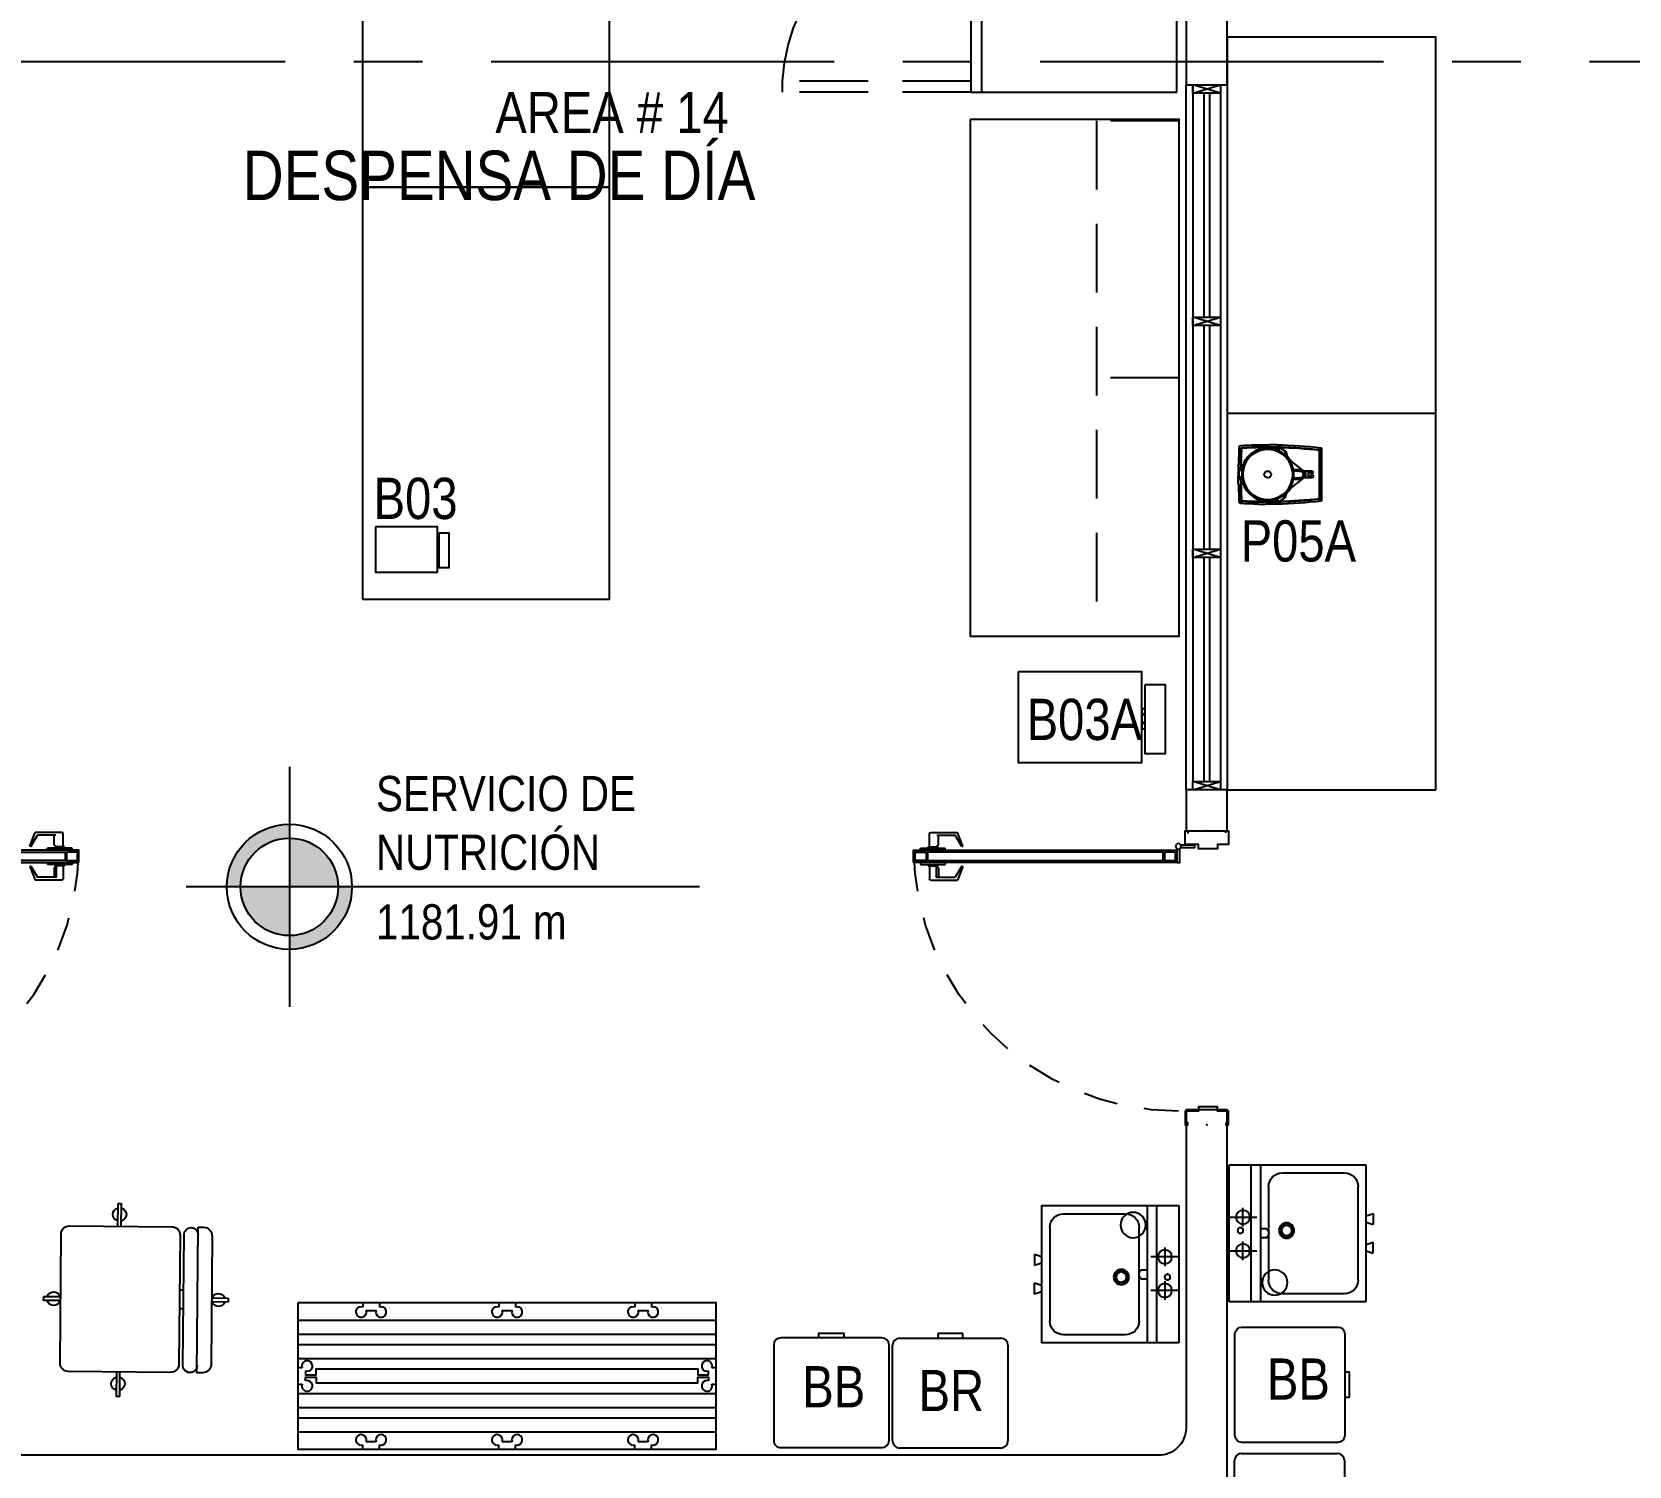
# Model space of a CAD drawing. Extents: x -28 to 149, y -33 to 76.
# Drawn here: x 8.9 to 14.71, y 25.16 to 30.38 of the extents above; entities that cross this region are included whole.
import ezdxf

# ---------------------------------------------------------------- set-up
doc = ezdxf.new("R2010")
doc.units = 0
for name, pattern in [('CENTER', [2, 1.25, -0.25, 0.25, -0.25]), ('HIDDEN', [0.375, 0.25, -0.125]), ('HIDDEN2', [0.1875, 0.125, -0.0625])]:
    doc.linetypes.add(name, pattern=pattern)
for name, color, linetype in [('arq-ejes-principales', 1, 'CENTER'), ('arq-equipamiento', 1, 'Continuous'), ('arq-hatch', 252, 'Continuous'), ('arq-mobiliario', 1, 'Continuous'), ('arq-niveles', 1, 'Continuous'), ('arq-pared mamposteria', 4, 'Continuous'), ('arq-paredes-liv', 3, 'Continuous'), ('arq-puertas', 2, 'Continuous'), ('arq-san', 1, 'Continuous'), ('arq-tarimas', 1, 'Continuous'), ('arq-text-area', 3, 'Continuous'), ('arq-text-codigo', 1, 'Continuous'), ('arq-text-equipamiento', 2, 'Continuous'), ('arq-ventanas', 2, 'Continuous')]:
    doc.layers.add(name, color=color, linetype=linetype)
doc.layers.add('mv', color=191, linetype='Continuous', plot=False)
doc.styles.add('dape 2', font='ARIALN.TTF', dxfattribs={"height": 2.5})

# ---------------------------------------------------------------- blocks, each defined once
blk = doc.blocks.new('S09')
for p, q in [((0.2054, 0.2578), (0.2054, 0.3484)), ((0.2183, 0.3475), (0.2054, 0.3475)), ((0.2183, 0.3475), (0.2183, 0.2578)), ((0.4032, 0.2578), (0.03, 0.2578)), ((0.4991, 0.2582), (0.4991, -0.2714)), ((0.52, 0.2582), (0.4991, 0.2582)), ((0, 0.2278), (0, -0.2422)), ((0.4332, -0.2422), (0.4332, 0.2278)), ((0.4477, 0.2311), (0.4477, -0.244)), ((0.55, -0.2422), (0.55, 0.2325)), ((0, 0), (-0.0617, 0)), ((-0.0617, 0), (-0.0617, -0.0144)), ((0.4477, 0.026), (0.4332, 0.026)), ((0.61, 0), (0.55, 0)), ((0.61, -0.0144), (0.61, 0)), ((-0.0617, -0.0144), (0, -0.0144)), ((0.4489, -0.0423), (0.4332, -0.0423)), ((0.55, -0.0144), (0.61, -0.0144)), ((0.03, -0.2722), (0.4032, -0.2722)), ((0.2054, -0.3547), (0.2054, -0.2722)), ((0.2183, -0.2722), (0.2183, -0.3547)), ((0.4991, -0.2714), (0.52, -0.2714)), ((0.2183, -0.3547), (0.2054, -0.3547))]:
    blk.add_line(p, q)
for centre, radius, start, end in [((0.2118, 0.301), 0.0245, 105.24366, 254.75634), ((0.2118, 0.301), 0.0245, 285.24366, 74.75634), ((0.03, 0.2278), 0.03, 90, 180), ((0.4032, 0.2278), 0.03, 0, 90), ((0.4734, 0.2325), 0.0257, 360, 180), ((0.52, 0.2278), 0.0304, 8.80627, 90), ((-0.025, -0.0068), 0.0246, 16.01339, 163.98661), ((0.575, -0.0072), 0.024, 17.42639, 162.57361), ((-0.025, -0.0068), 0.0246, 197.99376, 342.00624), ((0.575, -0.0072), 0.024, 197.42639, 342.57361), ((0.03, -0.2422), 0.03, 180, 270), ((0.4032, -0.2422), 0.03, 270, 360), ((0.4734, -0.244), 0.0257, 180, 0), ((0.52, -0.2422), 0.0292, 270, 0), ((0.2123, -0.3154), 0.0245, 106.3464, 253.6536), ((0.2123, -0.3154), 0.0245, 284.14667, 75.85333)]:
    blk.add_arc(centre, radius, start, end)
blk = doc.blocks.new('BB')
for points in [[(0.1842, 0), (-0.1842, 0)], [(-0.21, -0.0258), (-0.21, -0.3742)], [(0.21, -0.3742), (0.21, -0.0258)], [(-0.1842, -0.4), (0.1842, -0.4)]]:
    blk.add_lwpolyline(points)
blk.add_lwpolyline([(0.0452, -0.4), (0.0452, -0.4171), (-0.0452, -0.4171), (-0.0452, -0.4)], close=True)
for centre, start, end in [((0.1842, -0.0258), 0, 90), ((-0.1842, -0.0258), 90, 180), ((-0.1842, -0.3742), 180, 270), ((0.1842, -0.3742), 270, 0)]:
    blk.add_arc(centre, 0.0258, start, end)
blk = doc.blocks.new('B03A')
for points in [[(0, 0.33), (0, 0), (0.45, 0), (0.45, 0.33)], [(0.461, 0.2833), (0.461, 0.0333), (0.536, 0.0333), (0.536, 0.2833)]]:
    blk.add_lwpolyline(points, close=True)
blk.add_lwpolyline([(0.461, 0.1948), (0.45, 0.1948), (0.45, 0.123), (0.461, 0.123)])
blk.add_arc((0.4753, 0.1596), 0.0254, 124.32959, 235.67041)
blk = doc.blocks.new('BR')
for p, q in [((-0.21, -0.3742), (-0.21, -0.0258)), ((-0.1842, 0), (0.1842, 0)), ((0.21, -0.0258), (0.21, -0.3742)), ((0.1842, -0.4), (-0.1842, -0.4)), ((-0.0452, -0.4), (-0.0452, -0.4171)), ((0.0452, -0.4), (-0.0452, -0.4)), ((0.0452, -0.4171), (0.0452, -0.4)), ((-0.0452, -0.4171), (0.0452, -0.4171))]:
    blk.add_line(p, q)
for centre, start, end in [((-0.1842, -0.0258), 90, 180), ((0.1842, -0.0258), 0, 90), ((-0.1842, -0.3742), 180, 270), ((0.1842, -0.3742), 270, 0)]:
    blk.add_arc(centre, 0.0258, start, end)
blk = doc.blocks.new('C05dwg')
for p, q in [((0, 0), (0, 1.3748)), ((0.7493, 1.3748), (0, 1.3748)), ((0.7112, 0), (0.7112, 1.3748)), ((0.7493, 0), (0.7493, 1.3748)), ((0.7493, 0.6874), (0.7112, 0.6874)), ((0.7493, 0), (0, 0))]:
    blk.add_line(p, q)
at = {"linetype": 'HIDDEN'}
for p, q in [((0.7493, 1.3748), (1.4367, 1.3748)), ((1.4367, 1.3748), (1.4367, 1.3348)), ((0.7493, 1.3348), (1.4367, 1.3348)), ((0.7493, 0.04), (1.4367, 0.04)), ((0.7493, 0), (1.4367, 0)), ((1.4367, 0), (1.4367, 0.04))]:
    blk.add_line(p, q, dxfattribs=at)
for centre, start, end in [((0.7485, 1.3769), 270.07063, 356.49637), ((0.7485, -0.0021), 3.50363, 89.92937)]:
    blk.add_arc(centre, 0.6895, start, end, dxfattribs=at)
blk = doc.blocks.new('LAV.')
for p, q in [((0.1656, 0.5), (0.1569, 0.5254)), ((0.1569, 0.5254), (0.1975, 0.5254)), ((0.1889, 0.5), (0.1975, 0.5254)), ((0.302, 0.5254), (0.2613, 0.5254)), ((0.27, 0.5), (0.2613, 0.5254)), ((0.2933, 0.5), (0.302, 0.5254)), ((-0.0206, 0.5), (0.4794, 0.5)), ((-0.0206, 0.5), (-0.0206, 0)), ((0.0594, 0.47), (0.3994, 0.47)), ((0.4794, 0), (0.4794, 0.5)), ((0.0094, 0.42), (0.0094, 0.1943)), ((0.4494, 0.1943), (0.4494, 0.42)), ((0.0374, 0.1224), (0.0374, 0.1143)), ((0.3994, 0.1443), (0.0594, 0.1443)), ((0.0628, 0.1224), (0.0628, 0.1143)), ((0.2128, 0.1381), (0.2128, 0.1143)), ((0.2461, 0.1381), (0.2461, 0.1143)), ((0.4794, 0.1143), (-0.0206, 0.1143)), ((-0.0206, 0.081), (0.4794, 0.081)), ((0.1658, 0), (0.1658, 0.1016)), ((0.2883, 0), (0.2883, 0.1016)), ((0.1318, 0.0508), (0.1998, 0.0508)), ((0.2544, 0.0508), (0.3223, 0.0508)), ((-0.0206, 0), (0.4794, 0))]:
    blk.add_line(p, q)
for centre, radius in [((0.2397, 0.2097), 0.028), ((0.0501, 0.1667), 0.046), ((0.1658, 0.0508), 0.0254), ((0.2883, 0.0508), 0.0254), ((0.2397, 0.0416), 0.0102)]:
    blk.add_circle(centre, radius)
at = {"color": 251}
for radius in [0.0254, 0.0188]:
    blk.add_circle((0.2397, 0.2097), radius, dxfattribs=at)
for centre, radius, start, end in [((0.0594, 0.42), 0.05, 90, 180), ((0.3994, 0.42), 0.05, 0, 90), ((0.0594, 0.1943), 0.05, 180, 270), ((0.3994, 0.1943), 0.05, 270, 0), ((0.2294, 0.1195), 0.025, 48.2195, 131.7805)]:
    blk.add_arc(centre, radius, start, end)
blk = doc.blocks.new('P05A')
for p, q in [((-0.0331, 0.108), (-0.007, 0.108)), ((0.0331, 0.108), (0.007, 0.108)), ((0.039, 0.0971), (0.0274, 0.094)), ((0.0335, 0.0851), (0.0405, 0.0973)), ((0.0368, 0.0838), (0.0439, 0.0961)), ((0.0581, 0.0706), (0.0653, 0.0831)), ((0.0608, 0.0683), (0.0679, 0.0806)), ((0.0676, 0.081), (0.0679, 0.0805)), ((0.0724, 0.0649), (0.0685, 0.0793)), ((0.1885, 0.0874), (0.1887, 0.0894)), ((0.1885, -0.0874), (0.1885, 0.0874)), ((0.1905, 0.0874), (0.1885, 0.0874)), ((0.1905, -0.0874), (0.1905, 0.0874)), ((0.1954, 0.0953), (0.1954, -0.0953)), ((-0.108, 0.0331), (-0.108, 0.007)), ((-0.1056, 0.0379), (-0.1056, 0.0381)), ((-0.1056, 0.0371), (-0.1056, 0.0371)), ((-0.1056, 0.0371), (-0.1056, 0.0351)), ((-0.1056, 0.0371), (-0.1056, 0.0351)), ((-0.0902, 0.015), (-0.1046, 0.015)), ((-0.0896, 0.0185), (-0.1038, 0.0185)), ((-0.0997, 0.0401), (-0.1036, 0.0401)), ((-0.0932, 0.0294), (-0.1029, 0.0197)), ((0.1287, 0.0146), (0.084, 0.0495)), ((0.1221, 0.0175), (0.0933, 0.0175)), ((0.1611, 0.0125), (0.1309, 0.0125)), ((0.1385, -0.0125), (0.1385, 0.0125)), ((0.148, 0.0075), (0.148, -0.0079)), ((0.148, -0.0078), (0.148, 0.0073)), ((0.1526, 0.011), (0.1518, 0.011)), ((0.1561, 0.008), (0.1561, 0.0075)), ((0.1657, 0.003), (0.1565, 0.003)), ((-0.108, -0.0331), (-0.108, -0.007)), ((-0.1056, -0.0351), (-0.1056, -0.0371)), ((-0.1056, -0.0351), (-0.1056, -0.0371)), ((-0.1056, -0.0371), (-0.1056, -0.0371)), ((-0.1056, -0.0382), (-0.1056, -0.038)), ((-0.0909, -0.01), (-0.1052, -0.01)), ((-0.0905, -0.0135), (-0.1045, -0.0135)), ((-0.1036, -0.0148), (-0.0951, -0.0233)), ((-0.1036, -0.0401), (-0.0998, -0.0401)), ((0.084, -0.0495), (0.1287, -0.0146)), ((0.0933, -0.0175), (0.1221, -0.0175)), ((0.1611, -0.0125), (0.1309, -0.0125)), ((0.1565, -0.003), (0.1657, -0.003)), ((-0.1042, -0.1005), (-0.0974, -0.0936)), ((-0.1005, -0.1042), (-0.0936, -0.0974)), ((-0.0331, -0.108), (-0.007, -0.108)), ((0.0331, -0.108), (0.007, -0.108)), ((0.0211, -0.0954), (0.0344, -0.099)), ((0.0358, -0.0991), (0.0287, -0.0869)), ((0.0393, -0.0981), (0.0321, -0.0857)), ((0.0541, -0.0737), (0.0613, -0.0861)), ((0.0641, -0.084), (0.057, -0.0716)), ((0.0641, -0.084), (0.0681, -0.0694)), ((0.1885, -0.0874), (0.1905, -0.0874)), ((0.1887, -0.0894), (0.1885, -0.0874))]:
    blk.add_line(p, q)
for points in [[(-0.1042, 0.1005), (-0.104, 0.1016), (-0.1035, 0.1026), (-0.1026, 0.1035), (-0.1016, 0.104), (-0.1005, 0.1042)], [(-0.0974, 0.0936), (-0.0971, 0.0947), (-0.0966, 0.0958), (-0.0958, 0.0966), (-0.0947, 0.0971), (-0.0936, 0.0974)], [(-0.0954, 0.0935), (-0.0953, 0.0941), (-0.095, 0.0946), (-0.0946, 0.095), (-0.0941, 0.0953), (-0.0935, 0.0954)], [(-0.0348, 0.1069), (-0.0345, 0.1074), (-0.034, 0.1077), (-0.0336, 0.1079), (-0.0331, 0.108)], [(-0.007, 0.108), (-0.0065, 0.1079), (-0.006, 0.1077), (-0.0056, 0.1074), (-0.0055, 0.1072)], [(0.0054, 0.1072), (0.006, 0.1077), (0.0065, 0.1079), (0.007, 0.108)], [(0.0331, 0.108), (0.0336, 0.1079), (0.034, 0.1077), (0.0345, 0.1074), (0.0348, 0.1069), (0.0348, 0.1069)], [(0.0668, 0.0818), (0.0672, 0.0814), (0.0676, 0.081)], [(0.1887, 0.0894), (0.1888, 0.0893), (0.189, 0.0891), (0.1893, 0.0888), (0.1896, 0.0884), (0.1899, 0.088), (0.1902, 0.0877), (0.1904, 0.0875), (0.1905, 0.0874)], [(0.1887, 0.0894), (0.1891, 0.0894), (0.1894, 0.0894), (0.1896, 0.0893), (0.1898, 0.0893), (0.1899, 0.0894)], [(0.1947, 0.096), (0.1931, 0.0938), (0.1915, 0.0916), (0.1899, 0.0894)], [(0.1899, 0.0894), (0.19, 0.0893), (0.1901, 0.0893), (0.1903, 0.0892), (0.1904, 0.0891), (0.1904, 0.089), (0.1905, 0.0889), (0.1905, 0.0887), (0.1905, 0.0886)], [(0.1954, 0.0953), (0.1938, 0.0931), (0.1922, 0.0908), (0.1905, 0.0886)], [(0.1905, 0.0874), (0.1905, 0.0878), (0.1905, 0.0881), (0.1905, 0.0883), (0.1905, 0.0885), (0.1905, 0.0886)], [(0.1954, 0.0953), (0.1953, 0.0956), (0.1952, 0.0958), (0.195, 0.096), (0.1947, 0.096)], [(-0.108, 0.0331), (-0.1079, 0.0336), (-0.1077, 0.034), (-0.1074, 0.0345), (-0.1069, 0.0348), (-0.1064, 0.035), (-0.1058, 0.0351)], [(-0.1058, 0.005), (-0.1064, 0.0051), (-0.1069, 0.0053), (-0.1074, 0.0056), (-0.1077, 0.006), (-0.1079, 0.0065), (-0.108, 0.007)], [(-0.1056, 0.0381), (-0.1055, 0.0386), (-0.1053, 0.0391), (-0.105, 0.0395), (-0.1046, 0.0398), (-0.1041, 0.04), (-0.1036, 0.0401)], [(-0.1056, 0.0381), (-0.1056, 0.0382), (-0.1055, 0.0384), (-0.1055, 0.0385), (-0.1055, 0.0387), (-0.1054, 0.0388), (-0.1053, 0.039), (-0.1051, 0.0393), (-0.105, 0.0395), (-0.1047, 0.0397), (-0.1044, 0.0399), (-0.104, 0.04), (-0.1036, 0.0401)], [(-0.1056, 0.0381), (-0.1056, 0.038), (-0.1056, 0.038), (-0.1056, 0.0379), (-0.1056, 0.0377), (-0.1056, 0.0375), (-0.1056, 0.0373), (-0.1056, 0.0371)], [(-0.1056, 0.0371), (-0.1056, 0.0374), (-0.1056, 0.0377), (-0.1056, 0.0379)], [(0.0941, 0.013), (0.0999, 0.013), (0.1051, 0.0129), (0.1098, 0.0128), (0.1139, 0.0126), (0.1177, 0.0123), (0.1213, 0.012)], [(0.1213, 0.012), (0.1216, 0.012), (0.1219, 0.0119), (0.1222, 0.0119), (0.1225, 0.0118), (0.1228, 0.0117), (0.1231, 0.0115), (0.1234, 0.0114), (0.1236, 0.0113), (0.1239, 0.0111), (0.1242, 0.0109), (0.1244, 0.0108), (0.1246, 0.0106), (0.1248, 0.0104)], [(0.1248, 0.0104), (0.1252, 0.01), (0.1256, 0.0095), (0.1259, 0.0091), (0.1262, 0.0087), (0.1265, 0.0082), (0.1268, 0.0077), (0.1271, 0.0072), (0.1273, 0.0068), (0.1275, 0.0063), (0.1277, 0.0058), (0.1279, 0.0053)], [(0.1279, 0.0053), (0.128, 0.0048), (0.1281, 0.0043), (0.1282, 0.0038), (0.1283, 0.0033), (0.1284, 0.0028), (0.1285, 0.0023), (0.1285, 0.0019), (0.1285, 0.0014), (0.1286, 0.0009), (0.1286, 0.0005), (0.1286, 0), (0.1286, -0.0005), (0.1286, -0.0009), (0.1285, -0.0014), (0.1285, -0.0019), (0.1285, -0.0023), (0.1284, -0.0028), (0.1283, -0.0033), (0.1282, -0.0038), (0.1281, -0.0043), (0.128, -0.0048), (0.1279, -0.0053)], [(0.148, 0.0072), (0.148, 0.0079), (0.1482, 0.0086), (0.1485, 0.0093), (0.149, 0.0098), (0.1494, 0.0102)], [(0.1494, 0.0102), (0.1502, 0.0107), (0.1509, 0.0109), (0.1518, 0.011)], [(0.1526, 0.011), (0.1534, 0.0109), (0.1542, 0.0106), (0.1549, 0.0101), (0.1555, 0.0095), (0.1559, 0.0088), (0.1561, 0.008)], [(0.1565, 0.003), (0.1564, 0.0032), (0.1564, 0.0036), (0.1563, 0.0043), (0.1562, 0.0053), (0.1562, 0.0064), (0.1561, 0.0075)], [(0.1611, 0.0125), (0.1622, 0.0124), (0.1632, 0.0121), (0.1641, 0.0115), (0.1648, 0.0108), (0.1654, 0.01), (0.1658, 0.009), (0.166, 0.008)], [(0.1657, 0.003), (0.1658, 0.0032), (0.1659, 0.0036), (0.1659, 0.0043), (0.166, 0.0052), (0.166, 0.0063), (0.1661, 0.0075)], [(-0.108, -0.007), (-0.1079, -0.0065), (-0.1077, -0.006), (-0.1074, -0.0056), (-0.1069, -0.0053), (-0.1064, -0.0051), (-0.1058, -0.005)], [(-0.1058, -0.0351), (-0.1064, -0.035), (-0.1069, -0.0348), (-0.1074, -0.0345), (-0.1077, -0.034), (-0.1079, -0.0336), (-0.108, -0.0331)], [(-0.1056, -0.038), (-0.1056, -0.0377), (-0.1056, -0.0374), (-0.1056, -0.0371)], [(-0.1036, -0.0401), (-0.1041, -0.04), (-0.1045, -0.0399), (-0.1048, -0.0396), (-0.1051, -0.0394), (-0.1053, -0.0391), (-0.1054, -0.0388), (-0.1055, -0.0386), (-0.1055, -0.0384), (-0.1056, -0.0382)], [(0.1213, -0.012), (0.1177, -0.0123), (0.1139, -0.0126), (0.1098, -0.0128), (0.1051, -0.0129), (0.0999, -0.013), (0.0941, -0.013)], [(0.1248, -0.0104), (0.1246, -0.0106), (0.1244, -0.0108), (0.1242, -0.0109), (0.1239, -0.0111), (0.1236, -0.0113), (0.1234, -0.0114), (0.1231, -0.0115), (0.1228, -0.0117), (0.1225, -0.0118), (0.1222, -0.0119), (0.1219, -0.0119), (0.1216, -0.012), (0.1213, -0.012)], [(0.1279, -0.0053), (0.1277, -0.0058), (0.1275, -0.0063), (0.1273, -0.0068), (0.1271, -0.0072), (0.1268, -0.0077), (0.1265, -0.0082), (0.1262, -0.0087), (0.1259, -0.0091), (0.1256, -0.0095), (0.1252, -0.01), (0.1248, -0.0104)], [(0.148, -0.0077), (0.148, -0.0083), (0.1482, -0.009), (0.1485, -0.0096), (0.149, -0.0101), (0.1494, -0.0105)], [(0.1513, -0.011), (0.1506, -0.011), (0.15, -0.0108), (0.1494, -0.0105)], [(0.1561, -0.008), (0.1559, -0.0088), (0.1555, -0.0095), (0.1549, -0.0101), (0.1542, -0.0106), (0.1534, -0.0109), (0.1526, -0.011)], [(0.1565, -0.003), (0.1564, -0.0032), (0.1564, -0.0036), (0.1563, -0.0043), (0.1562, -0.0053), (0.1562, -0.0064), (0.1561, -0.0075)], [(0.166, -0.008), (0.1658, -0.009), (0.1654, -0.01), (0.1648, -0.0108), (0.1641, -0.0115), (0.1632, -0.0121), (0.1622, -0.0124), (0.1611, -0.0125)], [(0.1657, -0.003), (0.1658, -0.0032), (0.1659, -0.0036), (0.1659, -0.0043), (0.166, -0.0052), (0.166, -0.0063), (0.1661, -0.0075)], [(-0.1005, -0.1042), (-0.1016, -0.104), (-0.1026, -0.1035), (-0.1035, -0.1026), (-0.104, -0.1016), (-0.1042, -0.1005)], [(-0.0936, -0.0974), (-0.0947, -0.0971), (-0.0958, -0.0966), (-0.0966, -0.0958), (-0.0971, -0.0947), (-0.0974, -0.0936)], [(-0.0935, -0.0954), (-0.0941, -0.0953), (-0.0946, -0.095), (-0.095, -0.0946), (-0.0953, -0.0941), (-0.0954, -0.0935)], [(-0.0331, -0.108), (-0.0336, -0.1079), (-0.034, -0.1077), (-0.0345, -0.1074), (-0.0348, -0.1069), (-0.0348, -0.1069)], [(-0.0055, -0.1072), (-0.0056, -0.1074), (-0.006, -0.1077), (-0.0065, -0.1079), (-0.007, -0.108)], [(0.007, -0.108), (0.0065, -0.1079), (0.006, -0.1077), (0.0056, -0.1074), (0.0055, -0.1072)], [(0.0348, -0.1069), (0.0348, -0.1069), (0.0345, -0.1074), (0.034, -0.1077), (0.0336, -0.1079), (0.0331, -0.108)], [(0.1905, -0.0874), (0.1904, -0.0875), (0.1902, -0.0877), (0.1899, -0.088), (0.1896, -0.0884), (0.1893, -0.0888), (0.189, -0.0891), (0.1888, -0.0893), (0.1887, -0.0894)], [(0.1887, -0.0894), (0.1891, -0.0894), (0.1894, -0.0894), (0.1896, -0.0893), (0.1898, -0.0893), (0.1899, -0.0894)], [(0.1905, -0.0886), (0.1905, -0.0887), (0.1905, -0.0889), (0.1904, -0.089), (0.1904, -0.0891), (0.1903, -0.0892), (0.1901, -0.0893), (0.19, -0.0893), (0.1899, -0.0894)], [(0.1899, -0.0894), (0.1915, -0.0916), (0.1931, -0.0938), (0.1947, -0.096)], [(0.1905, -0.0874), (0.1905, -0.0878), (0.1905, -0.0881), (0.1905, -0.0883), (0.1905, -0.0885), (0.1905, -0.0886)], [(0.1905, -0.0886), (0.1922, -0.0908), (0.1938, -0.0931), (0.1954, -0.0953)], [(0.1954, -0.0953), (0.1953, -0.0956), (0.1952, -0.0958), (0.195, -0.096), (0.1947, -0.096)]]:
    blk.add_lwpolyline(points)
blk.add_circle((0, 0), 0.0125)
for centre, radius, start, end in [((1.5961, 0), 1.7033, 176.61801, 178.82674), ((0, -1.5961), 1.7033, 91.17247, 93.38199), ((1.5961, 0), 1.6961, 176.83654, 179.22414), ((1.5961, 0), 1.6941, 176.83654, 179.15458), ((0, -1.5961), 1.6961, 83.61119, 93.16346), ((0, -1.5961), 1.6941, 88.63069, 93.16346), ((0, 0), 0.095, 68.18819, 168.74506), ((0, 0), 0.0972, 75.22301, 161.19367), ((0, 0), 0.0912, 11.02653, 348.97347), ((0, -1.5961), 1.7033, 89.81788, 90.18501), ((0.0261, 0.0988), 0.00501, 255.22301, 285), ((0, -1.5961), 1.7033, 83.43585, 88.82898), ((0, 0), 0.095, 50.89467, 66.05597), ((0.0403, 0.0923), 0.00501, 66.39052, 105), ((0, -1.5961), 1.6941, 83.61119, 88.62857), ((0, 0), 0.1057, 50.78692, 66.39052), ((0, 0), 0.095, 10.63926, 48.74506), ((0.0637, 0.078), 0.00501, 15, 50.78692), ((-0.035, -0.0286), 0.1424, 33.30123, 41.05354), ((1.5961, 0), 1.7033, 179.81675, 180.18325), ((0, 0), 0.1057, 170.78692, 186.39052), ((-0.0994, 0.0161), 0.00501, 135, 170.78692), ((0, 0), 0.095, 170.89467, 186.05597), ((-0.0967, 0.0329), 0.00501, 315, 341.19367), ((0, 0), 0.0912, 348.97347, 11.02653), ((0, 0), 0.095, 352.11705, 7.88295), ((0.1221, 0.007), 0.0105, 69.4278, 90), ((0.1172, 0), 0.0185, 304.56032, 55.43968), ((1.5961, 0), 1.7033, 181.17326, 183.38199), ((-0.1001, -0.0112), 0.00501, 186.39052, 225), ((1.5961, 0), 1.6961, 180.63058, 183.16346), ((1.5961, 0), 1.6941, 180.69995, 183.16346), ((-0.0986, -0.0268), 0.00501, 15.22301, 45), ((0, 0), 0.095, 188.18819, 288.74506), ((0, 0), 0.0972, 195.22301, 281.19367), ((0, 0), 0.095, 308.18819, 349.36074), ((-0.0164, 0.0148), 0.1192, 315.09471, 327.35255), ((0.1221, -0.007), 0.0105, 270, 290.5722), ((0, 1.5961), 1.7033, 266.61801, 268.82898), ((0, 1.5961), 1.6961, 266.83654, 276.38881), ((0, 1.5961), 1.6941, 266.83654, 270.98432), ((0, 1.5961), 1.7033, 269.81499, 270.18501), ((0.0198, -0.1003), 0.00501, 75, 101.19367), ((0, 0), 0.095, 290.89467, 306.05597), ((0.0357, -0.0941), 0.00501, 255, 290.78692), ((0, 1.5961), 1.7033, 271.17102, 276.56415), ((0, 0), 0.1057, 290.78692, 307.35184), ((0, 1.5961), 1.6941, 271.38758, 276.38881)]:
    blk.add_arc(centre, radius, start, end)
blk = doc.blocks.new('B03')
for points in [[(0, 0.165), (0, 0), (0.225, 0), (0.225, 0.165)], [(0.2305, 0.1416), (0.2305, 0.0166), (0.268, 0.0166), (0.268, 0.1416)]]:
    blk.add_lwpolyline(points, close=True)
blk.add_lwpolyline([(0.2305, 0.0974), (0.225, 0.0974), (0.225, 0.0615), (0.2305, 0.0615)])
blk.add_arc((0.2377, 0.0798), 0.0127, 124.32959, 235.67041)
blk = doc.blocks.new('DIV-V')
for p, q in [((0.0299, 0.04), (-0.0001, -0.06)), ((0.0299, -0.06), (-0.0001, 0.04))]:
    blk.add_line(p, q)
blk.add_lwpolyline([(0.0299, 0.04), (0.0299, -0.06), (-0.0001, -0.06), (-0.0001, 0.04)], close=True)
blk = doc.blocks.new('*U138')
for p, q in [((0.006, 1.0055), (0.006, 0.9085)), ((0.0575, 1.0105), (0.011, 1.0105)), ((0.0575, 1.0155), (0.0575, 0.9805)), ((0.0625, 1.0155), (0.0575, 1.0155)), ((0.0625, 1.043), (0.0625, 0.953)), ((0.07, 1.043), (0.0625, 1.043)), ((0.115, 1.043), (0.1225, 1.043)), ((0.1225, 1.043), (0.1225, 0.953)), ((0.1225, 1.0155), (0.1275, 1.0155)), ((0.1275, 1.0155), (0.1275, 0.9805)), ((0.1275, 1.0105), (0.174, 1.0105)), ((0.179, 1.0055), (0.179, 0.9085)), ((0.016, 0.9835), (0.016, 0.9169)), ((0.0506, 0.978), (0.016, 0.978)), ((0.0506, 0.978), (0.0575, 0.9855)), ((0.0625, 0.9805), (0.0575, 0.9805)), ((0.07, 0.953), (0.0625, 0.953)), ((0.115, 0.953), (0.1225, 0.953)), ((0.1225, 0.9805), (0.1275, 0.9805)), ((0.1275, 0.9855), (0.167, 0.9855)), ((0.1344, 0.978), (0.1275, 0.9855)), ((0.1344, 0.978), (0.169, 0.978)), ((0.169, 0.9835), (0.169, 0.9169)), ((0.0552, 0.889), (0.006, 0.9085)), ((0.057, 0.8924), (0.016, 0.9169)), ((0.057, 0.8924), (0.0552, 0.889)), ((0.128, 0.8924), (0.169, 0.9169)), ((0.128, 0.8924), (0.1298, 0.889)), ((0.1298, 0.889), (0.179, 0.9085))]:
    blk.add_line(p, q)
for points in [[(0.115, 1.068), (0.07, 1.068), (0.07, 0.109), (0.115, 0.109)], [(0.0775, 1.023), (0.1075, 1.023), (0.1075, 1.063), (0.0775, 1.063)], [(0.1075, 0.159), (0.0775, 0.159), (0.0775, 1.018), (0.1075, 1.018)], [(0.0775, 0.154), (0.1075, 0.154), (0.1075, 0.114), (0.0775, 0.114)]]:
    blk.add_lwpolyline(points, close=True)
for points in [[(0.0073, -0.069), (0, -0.069), (0, -0.079), (0.05, -0.079), (0.05, -0.039), (0.065, -0.039), (0.065, 0.031), (0.05, 0.031), (0.05, 0.079), (0, 0.079), (0, 0.069), (0.01, 0.069)], [(0.0513, 0.0953), (0.0513, 0.0453), (0.0613, 0.0453), (0.0613, 0.0953)], [(0.065, 0.109), (0.115, 0.109), (0.115, 0.099), (0.065, 0.099)], [(1.0627, -0.069), (1.07, -0.069), (1.07, -0.079), (1.02, -0.079), (1.02, -0.039), (1.005, -0.039), (1.005, 0.031), (1.02, 0.031), (1.02, 0.079), (1.07, 0.079), (1.07, 0.069), (1.06, 0.069)]]:
    blk.add_lwpolyline(points)
blk.add_circle((0.0563, 0.104), 0.01)
at = {"color": 251, "linetype": 'HIDDEN2'}
blk.add_arc((0.0563, 0.104), 0.964, 0, 90, dxfattribs=at)
for centre, radius, start, end in [((0.011, 1.0055), 0.005, 90, 180), ((0.174, 1.0055), 0.005, 360, 90), ((0.167, 0.9835), 0.002, 360, 90)]:
    blk.add_arc(centre, radius, start, end)
at = {"layer": 'mv'}
for p in [(0, 0), (1.07, 0)]:
    blk.add_point(p, dxfattribs=at)
blk = doc.blocks.new('tp01')
at = {"color": 8}
for p, q in [((0, 0.185), (0.6, 0.185)), ((0.0978, 0.199), (0.1122, 0.199)), ((0.2928, 0.199), (0.3072, 0.199)), ((0.4878, 0.199), (0.5022, 0.199)), ((0, 0.165), (0.6, 0.165)), ((0, 0.15), (0.6, 0.15)), ((0, 0.13), (0.6, 0.13)), ((0.5938, 0.1169), (0.6, 0.1169)), ((0.5938, 0.0931), (0.6, 0.0931)), ((0, 0.08), (0.6, 0.08)), ((0, 0.06), (0.6, 0.06)), ((0, 0.045), (0.6, 0.045)), ((0, 0.025), (0.6, 0.025)), ((0.0978, 0.011), (0.1122, 0.011)), ((0.2928, 0.011), (0.3072, 0.011)), ((0.4878, 0.011), (0.5022, 0.011))]:
    blk.add_line(p, q, dxfattribs=at)
at = {"color": 2}
blk.add_lwpolyline([(0, 0.21), (0, 0), (0.6, 0), (0.6, 0.21)], close=True, dxfattribs=at)
at = {"color": 8}
for points in [[(0.0931, 0.21), (0.0931, 0.2038)], [(0.1169, 0.21), (0.1169, 0.2038)], [(0.2881, 0.21), (0.2881, 0.2038)], [(0.3119, 0.21), (0.3119, 0.2038)], [(0.4831, 0.21), (0.4831, 0.2038)], [(0.5069, 0.21), (0.5069, 0.2038)], [(0, 0.1169), (0.0062, 0.1169)], [(0.011, 0.1122), (0.011, 0.1066), (0.0263, 0.1066), (0.0263, 0.115), (0.5737, 0.115), (0.5737, 0.1066), (0.589, 0.1066), (0.589, 0.1122)], [(0, 0.0931), (0.0062, 0.0931)], [(0.011, 0.0978), (0.011, 0.1034), (0.0263, 0.1034), (0.0263, 0.095), (0.5737, 0.095), (0.5737, 0.1034), (0.589, 0.1034), (0.589, 0.0978)], [(0.0931, 0), (0.0931, 0.0062)], [(0.1169, 0), (0.1169, 0.0062)], [(0.2881, 0), (0.2881, 0.0062)], [(0.3119, 0), (0.3119, 0.0062)], [(0.4831, 0), (0.4831, 0.0062)], [(0.5069, 0), (0.5069, 0.0062)]]:
    blk.add_lwpolyline(points, dxfattribs=at)
for centre, start, end in [((0.0907, 0.1966), 71.4918, 18.5083), ((0.1193, 0.1966), 161.4917, 108.5082), ((0.2857, 0.1966), 71.4918, 18.5083), ((0.3143, 0.1966), 161.4917, 108.5082), ((0.4807, 0.1966), 71.4918, 18.5083), ((0.5093, 0.1966), 161.4917, 108.5082), ((0.0134, 0.1193), 251.4917, 198.5082), ((0.5866, 0.1193), 341.4918, 288.5083), ((0.0134, 0.0907), 161.4918, 108.5083), ((0.5866, 0.0907), 71.4917, 18.5082), ((0.0907, 0.0134), 341.4917, 288.5082), ((0.1193, 0.0134), 251.4918, 198.5083), ((0.2857, 0.0134), 341.4917, 288.5082), ((0.3143, 0.0134), 251.4918, 198.5083), ((0.4807, 0.0134), 341.4917, 288.5082), ((0.5093, 0.0134), 251.4918, 198.5083)]:
    blk.add_arc(centre, 0.00756, start, end, dxfattribs=at)

msp = doc.modelspace()

# ---------------------------------------------------------------- hatches: boundary and pattern name
at = {"layer": 'arq-hatch'}
h = msp.add_hatch(dxfattribs=at)
h.set_pattern_fill('LINE', color=8, scale=0.02, angle=45, style=0)
h.set_pattern_definition([(45, (56.22398, 4.97406), (-0.04490128, 0.04490128), [])])
h.paths.add_polyline_path([(56.306, 6.62), (56.176, 6.67), (56.176, 4.4481), (56.306, 4.4966)])
h.paths.add_polyline_path([(56.3053, 4.0878), (56.176, 4.1375), (56.176, 3.9938), (56.0849, 3.9938), (56.1349, 3.8639), (56.3049, 3.8639)])
h.paths.add_polyline_path([(55.7735, 3.9938), (53.9322, 3.9938), (53.9322, 3.8638), (54.1448, 3.8638), (55.1734, 3.8638), (55.7249, 3.8638)])
h.paths.add_polyline_path([(53.9322, 3.9938), (53.8322, 3.9938), (53.8322, 3.8638), (53.9322, 3.8638)])
h.paths.add_polyline_path([(53.8322, 3.9938), (53.5432, 3.9938), (53.5932, 3.8638), (53.8322, 3.8638)])
h.paths.add_polyline_path([(-0.1776, 4.5303), (-0.3076, 4.4803), (-0.3076, 4.2812), (-0.1776, 4.2812)])
h.paths.add_polyline_path([(-0.1776, 4.2812), (-0.3076, 4.2812), (-0.3076, 4.1562), (-0.1776, 4.1562)])
h.paths.add_polyline_path([(0, 4.0803), (-0.1776, 4.0803), (-0.1776, 4.1562), (-0.3076, 4.1562), (-0.3076, 3.9503), (0, 3.9503)])
h.paths.add_polyline_path([(0.2724, 4.0803), (0, 4.0803), (0, 3.9503), (0.2224, 3.9503)])
h.paths.add_polyline_path([(10.3138, 5.6199), (8.2571, 5.6238), (8.2772, 5.57), (8.7716, 5.57), (9.8002, 5.57), (10.2946, 5.57)])
h.paths.add_polyline_path([(10.3446, 5.7), (8.2287, 5.7), (8.2571, 5.6238), (10.3138, 5.6199)])
h.paths.add_polyline_path([(12.7719, 5.7), (10.656, 5.7), (10.6862, 5.6192), (12.7393, 5.6153)])
h.paths.add_polyline_path([(12.7393, 5.6153), (10.6862, 5.6192), (10.7046, 5.57), (11.199, 5.57), (12.2275, 5.57), (12.2275, 5.5701), (12.7219, 5.5701)])
h.paths.add_polyline_path([(13.1, 5.7), (13.0833, 5.7), (13.1, 5.6552)])
h.paths.add_polyline_path([(56.306, 8.6376), (56.1754, 8.6878), (56.1754, 8.1159), (56.1754, 8.0999), (56.1754, 8.05), (56.306, 8.05)])
h.paths.add_polyline_path([(56.306, 8.05), (56.1754, 8.05), (56.1754, 7.2312), (56, 7.2312), (56.175, 7.2256), (56, 7.22), (56.175, 7.22), (56.175, 6.981), (56.306, 7.03)])
h.paths.add_polyline_path([(49.6461, 35.08), (48.5573, 35.08), (48.5087, 34.95), (49.6461, 34.95)])
h.paths.add_polyline_path([(50.5797, 35.08), (49.6461, 35.08), (49.6461, 34.95), (50.6297, 34.95)])
h.paths.add_polyline_path([(51.0789, 35.08), (50.9883, 35.08), (50.9397, 34.95), (51.0789, 34.95)])
h.paths.add_polyline_path([(51.2289, 35.08), (51.0789, 35.08), (51.0789, 34.95), (51.2289, 34.95)])
h.paths.add_polyline_path([(53.0056, 35.08), (51.2289, 35.08), (51.2289, 34.95), (53.0556, 34.95)])
h.paths.add_polyline_path([(20.5106, 35.08), (20, 35.08), (20, 34.9502), (20.5106, 34.9502)])
h.paths.add_polyline_path([(20, 35.08), (19.482, 35.08), (19.482, 34.9502), (20, 34.9502)])
h.paths.add_polyline_path([(42.086, 35.08), (41.0575, 35.08), (41.0575, 34.95), (42.086, 34.95)])
h.paths.add_polyline_path([(41.0575, 35.08), (40.563, 35.08), (40.513, 34.95), (41.0575, 34.95)])
h.paths.add_polyline_path([(42.5804, 35.08), (42.086, 35.08), (42.086, 34.95), (42.629, 34.95)])
edge = h.paths.add_edge_path()
edge.add_line((34.5796, 35.08), (34.4, 35.08))
edge.add_arc((34.4, 34.98), 0.1, 90, 179.99998)
edge.add_line((34.3, 34.98), (34.3, 34.95))
edge.add_line((34.3, 34.95), (34.6282, 34.95))
edge.add_line((34.6282, 34.95), (34.5796, 35.08))
h.paths.add_polyline_path([(37.0056, 35.08), (34.9882, 35.08), (34.9382, 34.95), (37.0541, 34.95)])
h.paths.add_polyline_path([(39.4373, 35.08), (37.4141, 35.08), (37.3641, 34.95), (39.4858, 34.95)])
h.paths.add_polyline_path([(18.573, 35.0802), (17.3999, 35.0802), (17.3999, 34.9502), (18.6216, 34.9502)])
h.paths.add_polyline_path([(19.482, 35.08), (18.9876, 35.08), (18.9391, 34.9502), (19.482, 34.9502)])
h.paths.add_polyline_path([(20.9731, 35.08), (20.5106, 35.08), (20.5106, 34.9502), (20.9731, 34.9502)])
h.paths.add_polyline_path([(8.5108, 34.95), (8.5594, 35.08), (10.5792, 35.08), (10.6292, 34.95)])
edge = h.paths.add_edge_path()
edge.add_line((10.9417, 34.95), (10.9903, 35.08))
edge.add_line((10.9903, 35.08), (13.0077, 35.08))
edge.add_line((13.0077, 35.08), (13.0327, 35.015))
edge.add_line((13.0327, 35.015), (13.0577, 34.95))
edge.add_line((13.0577, 34.95), (10.9417, 34.95))
at = {"layer": 'arq-niveles'}
h = msp.add_hatch(color=8, dxfattribs=at)
h.paths.add_polyline_path([(9.657, 27.2695, 0.414214), (9.8344, 27.092), (9.8344, 27.2695)])
h.paths.add_polyline_path([(9.8344, 27.447), (9.8344, 27.2695), (10.0119, 27.2695, 0.414214)])
h.paths.add_polyline_path([(9.6065, 27.2695), (9.657, 27.2695, -0.414214), (9.8344, 27.447), (9.8344, 27.4974, 0.414214)])
h.paths.add_polyline_path([(9.8344, 27.092), (9.8344, 27.0416, 0.414214), (10.0623, 27.2695), (10.0119, 27.2695, -0.414214)])

# ---------------------------------------------------------------- linework, layer by layer
at = {"layer": 'arq-ejes-principales'}
msp.add_line((-5.4309, 30.275), (59.9297, 30.275), dxfattribs=at)
at = {"layer": 'arq-mobiliario', "linetype": 'HIDDEN'}
msp.add_line((13.0744, 29.1234), (12.7744, 29.1234), dxfattribs=at)
at = {"layer": 'arq-mobiliario'}
msp.add_line((14.01, 28.9936), (13.25, 28.9936), dxfattribs=at)
for points in [[(10.1004, 29.8176), (11.0004, 29.8176), (11.0004, 31.3176), (10.1004, 31.3176)], [(14.01, 27.6234), (14.01, 30.3638), (13.25, 30.3638), (13.25, 27.6234)], [(12.3144, 30.0639), (12.3144, 28.1829), (13.0744, 28.1829), (13.0744, 30.0639)], [(10.1004, 28.3176), (11.0004, 28.3176), (11.0004, 29.8176), (10.1004, 29.8176)]]:
    msp.add_lwpolyline(points, close=True, dxfattribs=at)
at = {"layer": 'arq-mobiliario', "linetype": 'HIDDEN'}
msp.add_lwpolyline([(12.7744, 30.0589), (12.7744, 28.1829), (13.0744, 28.1829), (13.0744, 30.0589)], close=True, dxfattribs=at)
at = {"layer": 'arq-niveles'}
for p, q in [((9.8344, 27.7067), (9.8344, 26.8323)), ((11.3281, 27.2695), (9.458, 27.2695))]:
    msp.add_line(p, q, dxfattribs=at)
for radius in [0.2279, 0.1775]:
    msp.add_circle((9.8344, 27.2695), radius, dxfattribs=at)
at = {"layer": 'arq-pared mamposteria'}
msp.add_lwpolyline([(13.1, 30.1897), (13.25, 30.1897), (13.25, 27.6234), (13.1, 27.6234)], close=True, dxfattribs=at)
msp.add_lwpolyline([(13.0999, 24.7015), (13.2499, 24.7015), (13.2499, 26.4574), (13.1, 26.4574), (13.1, 25.3, -0.414214), (13, 25.2), (8.275, 25.2), (8.275, 25.05), (13, 25.05, -0.414214), (13.1, 24.95), (13.1, 24.7015)], format="xyb", dxfattribs=at)
at = {"layer": 'arq-paredes-liv'}
for p, q in [((13.1, 32.9), (13.1, 30.1897)), ((13.25, 30.1897), (13.25, 32.1723)), ((13.1, 30.1897), (13.25, 30.1897))]:
    msp.add_line(p, q, dxfattribs=at)
msp.add_lwpolyline([(13.1, 27.4734), (13.25, 27.4734), (13.25, 27.6234), (13.1, 27.6234)], close=True, dxfattribs=at)
at = {"layer": 'arq-ventanas', "color": 1}
for p, q in [((13.125, 30.1897), (13.125, 27.6534)), ((13.225, 30.1897), (13.225, 27.6534)), ((13.165, 30.1597), (13.165, 29.344)), ((13.185, 30.1597), (13.185, 29.344)), ((13.165, 29.314), (13.165, 28.4987)), ((13.185, 29.314), (13.185, 28.4987)), ((13.165, 28.4687), (13.165, 27.6534)), ((13.185, 28.4687), (13.185, 27.6534))]:
    msp.add_line(p, q, dxfattribs=at)

# ---------------------------------------------------------------- block references
at = {"layer": 'arq-equipamiento', "xscale": -1}
msp.add_blockref('C05dwg', (13.0671, 30.1627), dxfattribs=at)
at = {"layer": 'arq-equipamiento'}
for name, p in [('P05A', (13.3976, 28.7711)), ('B03', (10.1483, 28.4153)), ('B03A', (12.4887, 27.7224))]:
    msp.add_blockref(name, p, dxfattribs=at)
at = {"layer": 'arq-equipamiento', "xscale": -1, "rotation": 90}
msp.add_blockref('BB', (13.2782, 25.4567), dxfattribs=at)
at = {"layer": 'arq-equipamiento'}
for name, p, rotation in [('BB', (11.8084, 25.2276), 180.0000000071391), ('BR', (12.2414, 25.2263), 180.0000000071391), ('BR', (13.2768, 24.9966), 90)]:
    msp.add_blockref(name, p, dxfattribs=dict(at, rotation=rotation))
at = {"layer": 'arq-mobiliario', "xscale": -1, "rotation": 179.4994025729254}
msp.add_blockref('S09', (9.0011, 25.7631), dxfattribs=at)
at = {"layer": 'arq-puertas', "color": 253, "rotation": 270}
msp.add_blockref('*U138', (8, 27.4734), dxfattribs=at)
at = {"layer": 'arq-puertas', "color": 253, "xscale": -1, "rotation": 90}
msp.add_blockref('*U138', (13.176, 27.4734), dxfattribs=at)
at = {"layer": 'arq-san', "xscale": -1}
for p, rotation in [((13.2565, 25.7786), 270), ((13.0739, 26.0883), 90)]:
    msp.add_blockref('LAV.', p, dxfattribs=dict(at, rotation=rotation))
at = {"layer": 'arq-tarimas', "xscale": 2.540000000000001, "yscale": 2.540000000000001, "zscale": 2.540000000000001}
msp.add_blockref('tp01', (9.8653, 25.222), dxfattribs=at)
at = {"layer": 'arq-ventanas', "color": 1, "rotation": 269.9993686240268}
for p in [(13.185, 30.1896), (13.185, 29.3439), (13.185, 28.4986), (13.185, 27.6533)]:
    msp.add_blockref('DIV-V', p, dxfattribs=at)

# ---------------------------------------------------------------- texts
at = {"layer": 'arq-niveles', "color": 2, "style": 'dape 2'}
msp.add_text('1181.91 m  ', height=0.128214, dxfattribs=at).set_placement((10.15, 27.0779))
at = {"layer": 'arq-niveles', "color": 2, "insert": (10.1499, 27.6734), "char_height": 0.128214, "width": 1.689608, "attachment_point": 1, "style": 'dape 2'}
msp.add_mtext('SERVICIO DE NUTRICIÓN', dxfattribs=at)
at = {"layer": 'arq-text-area', "insert": (9.6647, 29.9501), "char_height": 0.18, "width": 1.983548, "attachment_point": 1, "style": 'dape 2'}
msp.add_mtext('DESPENSA DE DÍA', dxfattribs=at)
at = {"layer": 'arq-text-codigo', "style": 'dape 2'}
msp.add_text('AREA # 14', height=0.15, dxfattribs=at).set_placement((10.5845, 30.014))
at = {"layer": 'arq-text-equipamiento', "char_height": 0.15, "attachment_point": 1, "style": 'dape 2'}
for s, insert, width in [('{\\C256;B03}', (10.1412, 28.7591), 1.30113), ('P05A', (13.2989, 28.6041), 0.472889), ('{\\C256;B03A}', (12.5195, 27.9544), 1.30113), ('BB', (13.3946, 25.5524), 0.263578), ('BB', (11.7024, 25.5245), 0.263578), ('BR', (12.126, 25.5106), 0.263578)]:
    msp.add_mtext(s, dxfattribs=dict(at, insert=insert, width=width))

doc.saveas('drawing.dxf')
